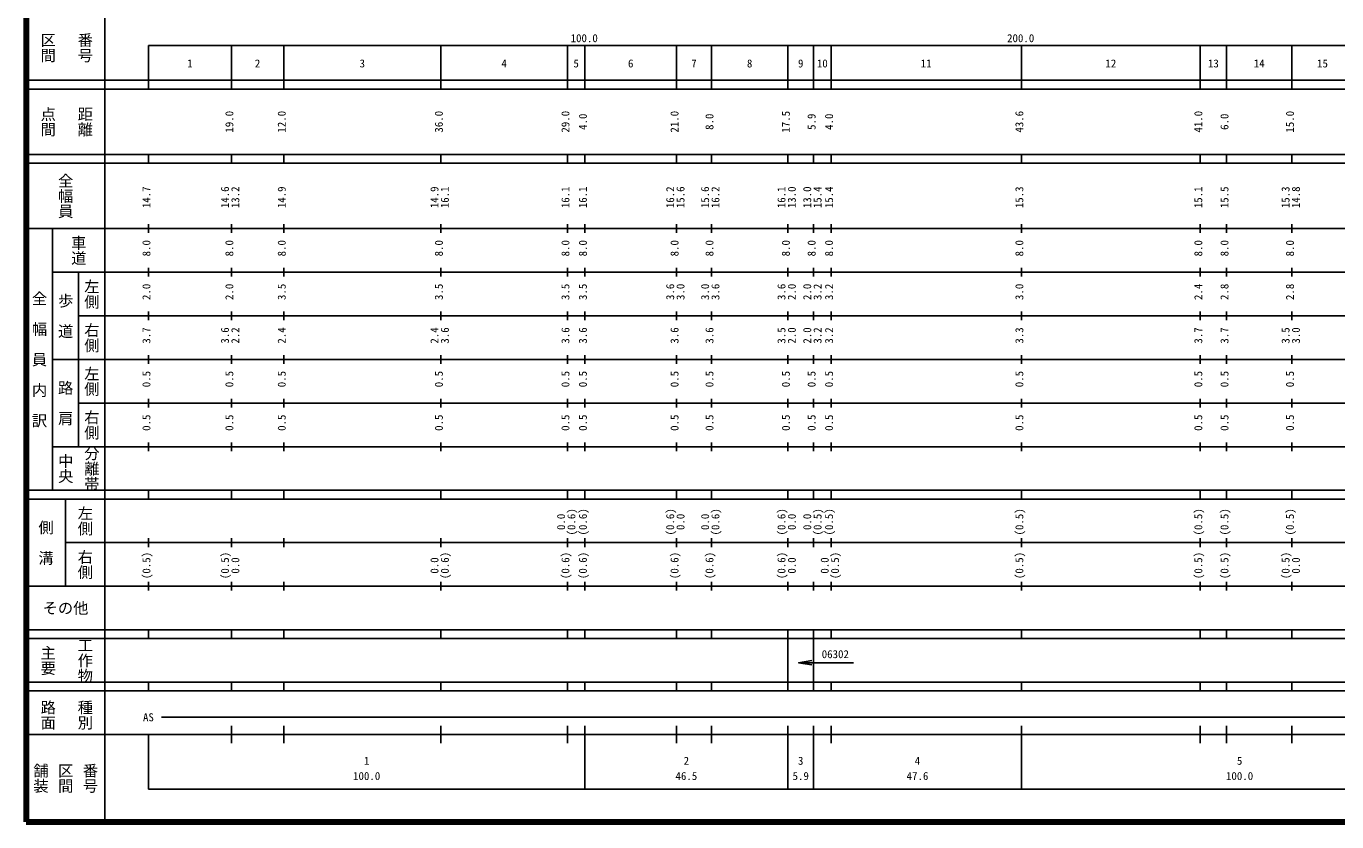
# Model space of a CAD drawing. Units: millimetres on the paper, enlarged 1000 times. Extents: x 40000 to 680000, y 20000 to 380000.
# Drawn here: x 40000 to 340271, y 20000 to 202409 of the extents above; entities that cross this region are included whole.
import ezdxf
from ezdxf.enums import TextEntityAlignment as Align

# ---------------------------------------------------------------- set-up
doc = ezdxf.new("R2010")
doc.units = ezdxf.units.MM
doc.header["$LTSCALE"] = 1000
doc.layers.add('M-TTL', color=2, linetype='Continuous', lineweight=140)
doc.layers.add('M-TTL-BAND', color=7, linetype='Continuous', lineweight=25)
doc.styles.add('@ＭＳ ゴシック', font='')
doc.styles.add('ＭＳ ゴシック', font='')
doc.styles.get('@ＭＳ ゴシック').set_extended_font_data('@MS Gothic')
doc.styles.get('ＭＳ ゴシック').set_extended_font_data('MS Gothic')

# ---------------------------------------------------------------- blocks, each defined once
blk = doc.blocks.new('open_arrow')
at = {"color": 0, "linetype": 'Continuous', "lineweight": -2}
blk.add_lwpolyline([(7.5, 1.25), (0, 0), (7.5, -1.25)], dxfattribs=at)

msp = doc.modelspace()

# ---------------------------------------------------------------- linework, layer by layer
at = {"layer": 'M-TTL'}
for p, q in [((40000, 380000), (40000, 20000)), ((40000, 20000), (680000, 20000))]:
    msp.add_line(p, q, dxfattribs=at)
at = {"layer": 'M-TTL-BAND'}
for p, q in [((58000, 370000), (58000, 20000)), ((68000, 198000), (579000, 198000)), ((68000, 198000), (68000, 188000)), ((87000, 188000), (87000, 198000)), ((99000, 188000), (99000, 198000)), ((135000, 188000), (135000, 198000)), ((164000, 188000), (164000, 198000)), ((168000, 188000), (168000, 198000)), ((189000, 188000), (189000, 198000)), ((197000, 188000), (197000, 198000)), ((214500, 188000), (214500, 198000)), ((220400, 188000), (220400, 198000)), ((224400, 188000), (224400, 198000)), ((268000, 188000), (268000, 198000)), ((309000, 188000), (309000, 198000)), ((315000, 188000), (315000, 198000)), ((330000, 188000), (330000, 198000)), ((40000, 190000), (579000, 190000)), ((40000, 188000), (579000, 188000)), ((40000, 173000), (579000, 173000)), ((68000, 171000), (68000, 173000)), ((87000, 171000), (87000, 173000)), ((99000, 171000), (99000, 173000)), ((135000, 171000), (135000, 173000)), ((164000, 171000), (164000, 173000)), ((168000, 171000), (168000, 173000)), ((189000, 171000), (189000, 173000)), ((197000, 171000), (197000, 173000)), ((214500, 171000), (214500, 173000)), ((220400, 171000), (220400, 173000)), ((224400, 171000), (224400, 173000)), ((268000, 171000), (268000, 173000)), ((309000, 171000), (309000, 173000)), ((315000, 171000), (315000, 173000)), ((330000, 171000), (330000, 173000)), ((40000, 171000), (579000, 171000)), ((68000, 155000), (68000, 157000)), ((87000, 155000), (87000, 157000)), ((99000, 155000), (99000, 157000)), ((135000, 155000), (135000, 157000)), ((164000, 155000), (164000, 157000)), ((168000, 155000), (168000, 157000)), ((189000, 155000), (189000, 157000)), ((197000, 155000), (197000, 157000)), ((214500, 155000), (214500, 157000)), ((220400, 155000), (220400, 157000)), ((224400, 155000), (224400, 157000)), ((268000, 155000), (268000, 157000)), ((309000, 155000), (309000, 157000)), ((315000, 155000), (315000, 157000)), ((330000, 155000), (330000, 157000)), ((40000, 156000), (579000, 156000)), ((46000, 96000), (46000, 156000)), ((46000, 146000), (579000, 146000)), ((52000, 146000), (52000, 106000)), ((68000, 145000), (68000, 147000)), ((87000, 145000), (87000, 147000)), ((99000, 145000), (99000, 147000)), ((135000, 145000), (135000, 147000)), ((164000, 145000), (164000, 147000)), ((168000, 145000), (168000, 147000)), ((189000, 145000), (189000, 147000)), ((197000, 145000), (197000, 147000)), ((214500, 145000), (214500, 147000)), ((220400, 145000), (220400, 147000)), ((224400, 145000), (224400, 147000)), ((268000, 145000), (268000, 147000)), ((309000, 145000), (309000, 147000)), ((315000, 145000), (315000, 147000)), ((330000, 145000), (330000, 147000)), ((52000, 136000), (579000, 136000)), ((68000, 135000), (68000, 137000)), ((87000, 135000), (87000, 137000)), ((99000, 135000), (99000, 137000)), ((135000, 135000), (135000, 137000)), ((164000, 135000), (164000, 137000)), ((168000, 135000), (168000, 137000)), ((189000, 135000), (189000, 137000)), ((197000, 135000), (197000, 137000)), ((214500, 135000), (214500, 137000)), ((220400, 135000), (220400, 137000)), ((224400, 135000), (224400, 137000)), ((268000, 135000), (268000, 137000)), ((309000, 135000), (309000, 137000)), ((315000, 135000), (315000, 137000)), ((330000, 135000), (330000, 137000)), ((68000, 125000), (68000, 127000)), ((87000, 125000), (87000, 127000)), ((99000, 125000), (99000, 127000)), ((135000, 125000), (135000, 127000)), ((164000, 125000), (164000, 127000)), ((168000, 125000), (168000, 127000)), ((189000, 125000), (189000, 127000)), ((197000, 125000), (197000, 127000)), ((214500, 125000), (214500, 127000)), ((220400, 125000), (220400, 127000)), ((224400, 125000), (224400, 127000)), ((268000, 125000), (268000, 127000)), ((309000, 125000), (309000, 127000)), ((315000, 125000), (315000, 127000)), ((330000, 125000), (330000, 127000)), ((46000, 126000), (579000, 126000)), ((52000, 116000), (579000, 116000)), ((68000, 115000), (68000, 117000)), ((87000, 115000), (87000, 117000)), ((99000, 115000), (99000, 117000)), ((135000, 115000), (135000, 117000)), ((164000, 115000), (164000, 117000)), ((168000, 115000), (168000, 117000)), ((189000, 115000), (189000, 117000)), ((197000, 115000), (197000, 117000)), ((214500, 115000), (214500, 117000)), ((220400, 115000), (220400, 117000)), ((224400, 115000), (224400, 117000)), ((268000, 115000), (268000, 117000)), ((309000, 115000), (309000, 117000)), ((315000, 115000), (315000, 117000)), ((330000, 115000), (330000, 117000)), ((46000, 106000), (579000, 106000)), ((68000, 105000), (68000, 107000)), ((87000, 105000), (87000, 107000)), ((99000, 105000), (99000, 107000)), ((135000, 105000), (135000, 107000)), ((164000, 105000), (164000, 107000)), ((168000, 105000), (168000, 107000)), ((189000, 105000), (189000, 107000)), ((197000, 105000), (197000, 107000)), ((214500, 105000), (214500, 107000)), ((220400, 105000), (220400, 107000)), ((224400, 105000), (224400, 107000)), ((268000, 105000), (268000, 107000)), ((309000, 105000), (309000, 107000)), ((315000, 105000), (315000, 107000)), ((330000, 105000), (330000, 107000)), ((40000, 96000), (579000, 96000)), ((40000, 94000), (579000, 94000)), ((49000, 94000), (49000, 74000)), ((68000, 94000), (68000, 96000)), ((87000, 94000), (87000, 96000)), ((99000, 94000), (99000, 96000)), ((135000, 94000), (135000, 96000)), ((164000, 94000), (164000, 96000)), ((168000, 94000), (168000, 96000)), ((189000, 94000), (189000, 96000)), ((197000, 94000), (197000, 96000)), ((214500, 94000), (214500, 96000)), ((220400, 94000), (220400, 96000)), ((224400, 94000), (224400, 96000)), ((268000, 94000), (268000, 96000)), ((309000, 94000), (309000, 96000)), ((315000, 94000), (315000, 96000)), ((330000, 94000), (330000, 96000)), ((68000, 83000), (68000, 85000)), ((87000, 83000), (87000, 85000)), ((99000, 83000), (99000, 85000)), ((135000, 83000), (135000, 85000)), ((164000, 83000), (164000, 85000)), ((168000, 83000), (168000, 85000)), ((189000, 83000), (189000, 85000)), ((197000, 83000), (197000, 85000)), ((214500, 83000), (214500, 85000)), ((220400, 83000), (220400, 85000)), ((224400, 83000), (224400, 85000)), ((268000, 83000), (268000, 85000)), ((309000, 83000), (309000, 85000)), ((315000, 83000), (315000, 85000)), ((330000, 83000), (330000, 85000)), ((49000, 84000), (579000, 84000)), ((40000, 74000), (579000, 74000)), ((68000, 73000), (68000, 75000)), ((87000, 73000), (87000, 75000)), ((99000, 73000), (99000, 75000)), ((135000, 73000), (135000, 75000)), ((164000, 73000), (164000, 75000)), ((168000, 73000), (168000, 75000)), ((189000, 73000), (189000, 75000)), ((197000, 73000), (197000, 75000)), ((214500, 73000), (214500, 75000)), ((220400, 73000), (220400, 75000)), ((224400, 73000), (224400, 75000)), ((268000, 73000), (268000, 75000)), ((309000, 73000), (309000, 75000)), ((315000, 73000), (315000, 75000)), ((330000, 73000), (330000, 75000)), ((40000, 64000), (579000, 64000)), ((68000, 62000), (68000, 64000)), ((87000, 62000), (87000, 64000)), ((99000, 62000), (99000, 64000)), ((135000, 62000), (135000, 64000)), ((164000, 62000), (164000, 64000)), ((168000, 62000), (168000, 64000)), ((189000, 62000), (189000, 64000)), ((197000, 62000), (197000, 64000)), ((214500, 62000), (214500, 64000)), ((220400, 62000), (220400, 64000)), ((224400, 62000), (224400, 64000)), ((268000, 62000), (268000, 64000)), ((309000, 62000), (309000, 64000)), ((315000, 62000), (315000, 64000)), ((330000, 62000), (330000, 64000)), ((40000, 62000), (579000, 62000)), ((214500, 52000), (214500, 62000)), ((220400, 52000), (220400, 62000)), ((216960, 56473), (229511, 56473)), ((40000, 52000), (579000, 52000)), ((68000, 50000), (68000, 52000)), ((87000, 50000), (87000, 52000)), ((99000, 50000), (99000, 52000)), ((135000, 50000), (135000, 52000)), ((164000, 50000), (164000, 52000)), ((168000, 50000), (168000, 52000)), ((189000, 50000), (189000, 52000)), ((197000, 50000), (197000, 52000)), ((214500, 50000), (214500, 52000)), ((220400, 50000), (220400, 52000)), ((224400, 50000), (224400, 52000)), ((268000, 50000), (268000, 52000)), ((309000, 50000), (309000, 52000)), ((315000, 50000), (315000, 52000)), ((330000, 50000), (330000, 52000)), ((40000, 50000), (579000, 50000)), ((71000, 44000), (565000, 44000)), ((40000, 40000), (579000, 40000)), ((68000, 40000), (68000, 27500)), ((87000, 38000), (87000, 42000)), ((99000, 38000), (99000, 42000)), ((135000, 38000), (135000, 42000)), ((164000, 38000), (164000, 42000)), ((168000, 27500), (168000, 42000)), ((189000, 38000), (189000, 42000)), ((197000, 38000), (197000, 42000)), ((214500, 27500), (214500, 42000)), ((220400, 27500), (220400, 42000)), ((224400, 38000), (224400, 42000)), ((268000, 27500), (268000, 42000)), ((309000, 38000), (309000, 42000)), ((315000, 38000), (315000, 42000)), ((330000, 38000), (330000, 42000)), ((68000, 27500), (579000, 27500))]:
    msp.add_line(p, q, dxfattribs=at)

# ---------------------------------------------------------------- block references
at = {"layer": 'M-TTL-BAND', "xscale": 400, "yscale": 400}
msp.add_blockref('open_arrow', (216960, 56473), dxfattribs=at)

# ---------------------------------------------------------------- texts
at = {"layer": 'M-TTL-BAND', "style": '@ＭＳ ゴシック'}
for s, p in [('区間', (45000, 197500)), ('番号', (53500, 197500)), ('点間', (45000, 180500)), ('距離', (53500, 180500)), ('全幅員', (49000, 163500)), ('車道', (52000, 151000)), ('左側', (55000, 141000)), ('全\u3000幅\u3000員\u3000内\u3000訳', (43000, 126000)), ('歩\u3000道', (49000, 136000)), ('右側', (55000, 131000)), ('左側', (55000, 121000)), ('路\u3000肩', (49000, 116000)), ('右側', (55000, 111000)), ('分離帯', (55000, 101000)), ('中央', (49000, 101000)), ('左側', (53500, 89000)), ('側\u3000溝', (44500, 84000)), ('右側', (53500, 79000)), ('主要', (45000, 57000)), ('工作物', (53500, 57000)), ('路面', (45000, 44500)), ('種別', (53500, 44500)), ('舗装', (43333, 30000)), ('区間', (49000, 30000)), ('番号', (54667, 30000))]:
    msp.add_text(s, height=2566, rotation=270, dxfattribs=at).set_placement(p, align=Align.MIDDLE_CENTER)
at = {"layer": 'M-TTL-BAND', "style": 'ＭＳ ゴシック'}
for s, p in [('100.0', (167844, 198195)), ('200.0', (267844, 198195)), ('1', (77500, 192405)), ('2', (93000, 192405)), ('3', (117000, 192405)), ('4', (149500, 192405)), ('5', (166000, 192405)), ('6', (178500, 192405)), ('7', (193000, 192405)), ('8', (205750, 192405)), ('9', (217450, 192405)), ('10', (222400, 192405)), ('11', (246200, 192405)), ('12', (288500, 192405)), ('13', (312000, 192405)), ('14', (322500, 192405)), ('15', (337000, 192405)), ('AS', (68000, 42500)), ('1', (118000, 32523)), ('2', (191250, 32523)), ('3', (217450, 32523)), ('4', (244200, 32523)), ('5', (318000, 32523)), ('100.0', (118000, 29033)), ('46.5', (191250, 29033)), ('5.9', (217450, 29033)), ('47.6', (244200, 29033)), ('100.0', (318000, 29033))]:
    msp.add_text(s, height=1833, dxfattribs=at).set_placement(p, align=Align.BOTTOM_CENTER)
for s, p in [('19.0', (88000, 180500)), ('12.0', (100000, 180500)), ('36.0', (136000, 180500)), ('29.0', (165000, 180500)), ('4.0', (169000, 180500)), ('21.0', (190000, 180500)), ('8.0', (198000, 180500)), ('17.5', (215500, 180500)), ('5.9', (221400, 180500)), ('4.0', (225400, 180500)), ('43.6', (269000, 180500)), ('41.0', (310000, 180500)), ('6.0', (316000, 180500)), ('15.0', (331000, 180500)), ('14.7', (69000, 163174)), ('14.6', (87000, 163174)), ('13.2', (89370, 163174)), ('14.9', (100000, 163174)), ('14.9', (135000, 163174)), ('16.1', (137370, 163174)), ('16.1', (165000, 163174)), ('16.1', (169000, 163174)), ('16.2', (189000, 163174)), ('15.6', (191370, 163174)), ('15.6', (197000, 163174)), ('16.2', (199370, 163174)), ('16.1', (214500, 163174)), ('13.0', (216870, 163174)), ('13.0', (220400, 163174)), ('15.4', (222770, 163174)), ('15.4', (225400, 163174)), ('15.3', (269000, 163174)), ('15.1', (310000, 163174)), ('15.5', (316000, 163174)), ('15.3', (330000, 163174)), ('14.8', (332370, 163174)), ('8.0', (69000, 151500)), ('8.0', (88000, 151500)), ('8.0', (100000, 151500)), ('8.0', (136000, 151500)), ('8.0', (165000, 151500)), ('8.0', (169000, 151500)), ('8.0', (190000, 151500)), ('8.0', (198000, 151500)), ('8.0', (215500, 151500)), ('8.0', (221400, 151500)), ('8.0', (225400, 151500)), ('8.0', (269000, 151500)), ('8.0', (310000, 151500)), ('8.0', (316000, 151500)), ('8.0', (331000, 151500)), ('2.0', (69000, 141500)), ('2.0', (88000, 141500)), ('3.5', (100000, 141500)), ('3.5', (136000, 141500)), ('3.5', (165000, 141500)), ('3.5', (169000, 141500)), ('3.6', (189000, 141500)), ('3.0', (191370, 141500)), ('3.0', (197000, 141500)), ('3.6', (199370, 141500)), ('3.6', (214500, 141500)), ('2.0', (216870, 141500)), ('2.0', (220400, 141500)), ('3.2', (222770, 141500)), ('3.2', (225400, 141500)), ('3.0', (269000, 141500)), ('2.4', (310000, 141500)), ('2.8', (316000, 141500)), ('2.8', (331000, 141500)), ('3.7', (69000, 131500)), ('3.6', (87000, 131500)), ('2.2', (89370, 131500)), ('2.4', (100000, 131500)), ('2.4', (135000, 131500)), ('3.6', (137370, 131500)), ('3.6', (165000, 131500)), ('3.6', (169000, 131500)), ('3.6', (190000, 131500)), ('3.6', (198000, 131500)), ('3.5', (214500, 131500)), ('2.0', (216870, 131500)), ('2.0', (220400, 131500)), ('3.2', (222770, 131500)), ('3.2', (225400, 131500)), ('3.3', (269000, 131500)), ('3.7', (310000, 131500)), ('3.7', (316000, 131500)), ('3.5', (330000, 131500)), ('3.0', (332370, 131500)), ('0.5', (69000, 121500)), ('0.5', (88000, 121500)), ('0.5', (100000, 121500)), ('0.5', (136000, 121500)), ('0.5', (165000, 121500)), ('0.5', (169000, 121500)), ('0.5', (190000, 121500)), ('0.5', (198000, 121500)), ('0.5', (215500, 121500)), ('0.5', (221400, 121500)), ('0.5', (225400, 121500)), ('0.5', (269000, 121500)), ('0.5', (310000, 121500)), ('0.5', (316000, 121500)), ('0.5', (331000, 121500)), ('0.5', (69000, 111500)), ('0.5', (88000, 111500)), ('0.5', (100000, 111500)), ('0.5', (136000, 111500)), ('0.5', (165000, 111500)), ('0.5', (169000, 111500)), ('0.5', (190000, 111500)), ('0.5', (198000, 111500)), ('0.5', (215500, 111500)), ('0.5', (221400, 111500)), ('0.5', (225400, 111500)), ('0.5', (269000, 111500)), ('0.5', (310000, 111500)), ('0.5', (316000, 111500)), ('0.5', (331000, 111500)), ('0.0', (164000, 88764)), ('(0.6)', (166370, 88764)), ('(0.6)', (169000, 88764)), ('(0.6)', (189000, 88764)), ('0.0', (191370, 88764)), ('0.0', (197000, 88764)), ('(0.6)', (199370, 88764)), ('(0.6)', (214500, 88764)), ('0.0', (216870, 88764)), ('0.0', (220400, 88764)), ('(0.5)', (222770, 88764)), ('(0.5)', (225400, 88764)), ('(0.5)', (269000, 88764)), ('(0.5)', (310000, 88764)), ('(0.5)', (316000, 88764)), ('(0.5)', (331000, 88764)), ('(0.5)', (69000, 78764)), ('(0.5)', (87000, 78764)), ('(0.6)', (137370, 78764)), ('(0.6)', (165000, 78764)), ('(0.6)', (169000, 78764)), ('(0.6)', (190000, 78764)), ('(0.6)', (198000, 78764)), ('(0.6)', (214500, 78764)), ('(0.5)', (226770, 78764)), ('(0.5)', (269000, 78764)), ('(0.5)', (310000, 78764)), ('(0.5)', (316000, 78764)), ('(0.5)', (330000, 78764)), ('0.0', (89370, 78764)), ('0.0', (135000, 78764)), ('0.0', (216870, 78764)), ('0.0', (224400, 78764)), ('0.0', (332370, 78764))]:
    msp.add_text(s, height=1833, rotation=90, dxfattribs=at).set_placement(p, align=Align.BOTTOM_CENTER)
msp.add_text('その他', height=2566, dxfattribs=at).set_placement((49000, 69000), align=Align.MIDDLE_CENTER)
msp.add_text('06302', height=1833, dxfattribs=at).set_placement((222261, 56973), align=Align.BOTTOM_LEFT)

doc.saveas('drawing.dxf')
